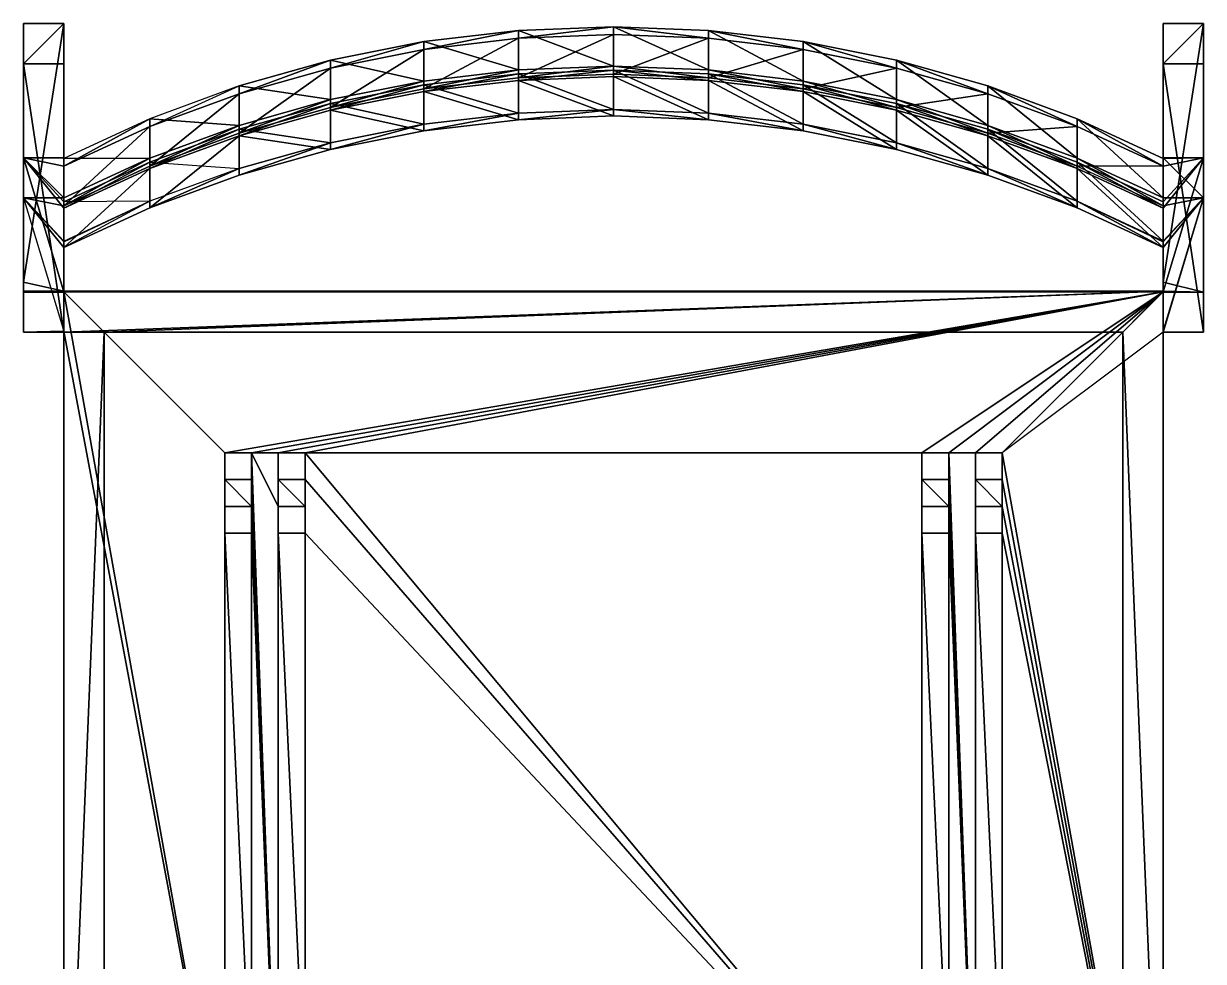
# Model space of a CAD drawing. Header units: millimetres. Extents: x -733 to 3323, y -1110 to 1290.
# Drawn here: x 146.9 to 586.9, y 409.5 to 759.1 of the extents above; entities that cross this region are included whole.
import ezdxf

# ---------------------------------------------------------------- set-up
doc = ezdxf.new("R2010")
doc.units = ezdxf.units.MM
doc.layers.add('Chair', color=18, linetype='Continuous', true_color=0x000000)

msp = doc.modelspace()

# ---------------------------------------------------------------- meshes
at = {"layer": 'Chair'}
mesh = msp.add_polyface(dxfattribs=at)
corners = [(146.91, 744.14), (161.91, 644.14, 435), (146.91, 644.14, 435), (146.91, 659.4, 435), (146.91, 744.14), (146.91, 644.14, 435), (146.91, 662.72, 435), (146.91, 709.14, 820), (161.91, 659.06, 451.51), (146.91, 659.06, 451.51), (161.91, 659.14, 452), (146.91, 659.4, 450), (146.91, 644.14, 450), (146.91, 659.06, 451.51), (146.91, 694.14, 820), (161.91, 759.14), (146.91, 662.72, 435), (161.91, 659.4, 450), (146.91, 659.4, 450), (161.91, 659.14, 451.17), (161.91, 744.14), (161.91, 659.4, 435), (161.91, 644.14, 435), (161.91, 659.4, 450), (194.05, 692.88, 699.15), (161.91, 675.62, 683.04), (194.05, 690.42, 681.03), (161.91, 677.81, 699.17), (161.91, 678.08, 701.16), (161.91, 659.14, 452), (161.91, 644.41, 452), (161.91, 659.06, 451.51), (161.91, 659.14, 450), (161.91, 644.14, 450), (161.91, 659.14, 451.17), (161.91, 644.14, 450), (146.91, 644.14, 450), (161.91, 692.73, 699.17), (161.91, 678.08, 701.16), (161.91, 691.2, 798.26), (161.91, 644.41, 452), (146.91, 694.14, 820), (161.91, 675.62, 683.04), (161.91, 677.81, 699.17), (161.91, 678.08, 701.16), (161.91, 691.2, 798.26), (161.91, 690.27, 681.05), (161.91, 677.81, 699.17), (161.91, 675.62, 683.04), (194.05, 692.88, 699.15), (161.91, 692.73, 699.17), (161.91, 678.08, 701.16), (161.91, 659.4, 435), (161.91, 644.14, 435), (161.91, 644.14, 450), (161.91, 659.14, 450), (161.91, 659.14, 451.17), (161.91, 659.14, 452), (161.91, 659.06, 451.51), (161.91, 659.14, 452), (161.91, 675.62, 683.04), (161.91, 644.41, 452), (161.91, 690.27, 681.05)]
mesh.append_faces([[corners[k] for k in face] for face in [(0, 1, 2, 2), (3, 4, 5, 5), (4, 3, 6, 6), (7, 8, 9, 9), (8, 10, 7, 7), (11, 12, 13, 13), (14, 13, 12, 12), (6, 3, 11, 11), (15, 16, 17, 17), (17, 16, 18, 18), (17, 18, 9, 9), (17, 9, 19, 19), (19, 9, 8, 8), (20, 21, 22, 22), (21, 20, 23, 23), (12, 3, 5, 5), (3, 12, 11, 11), (24, 25, 26, 26), (25, 27, 24, 24), (27, 28, 24, 24), (29, 30, 31, 31), (30, 32, 33, 33), (32, 31, 30, 30), (32, 34, 31, 31), (35, 2, 1, 1), (2, 35, 36, 36), (37, 38, 39, 39), (40, 35, 36, 36), (36, 41, 40, 40), (41, 40, 42, 42), (41, 42, 43, 43), (41, 43, 44, 44), (41, 44, 45, 45), (46, 47, 48, 48), (47, 46, 38, 38), (38, 37, 46, 46), (49, 50, 51, 51), (52, 53, 54, 54), (54, 55, 52, 52), (55, 23, 21, 21), (56, 57, 58, 58), (59, 60, 61, 61), (60, 59, 62, 62)]])
mesh = msp.add_polyface(dxfattribs=at)
corners = [(161.91, 644.14, 435), (146.91, 744.14), (161.91, 744.14), (146.91, 744.14), (146.91, 662.72, 435), (146.91, 759.14), (161.91, 659.14, 452), (161.91, 690.27, 681.05), (146.91, 709.14, 820), (161.91, 692.73, 699.17), (161.91, 705.93, 796.27), (161.91, 708.87, 818.01), (161.91, 709.14, 820), (146.91, 659.06, 451.51), (146.91, 694.14, 820), (146.91, 709.14, 820), (161.91, 694.14, 820), (146.91, 709.14, 820), (146.91, 694.14, 820), (161.91, 709.14, 820), (161.91, 759.14), (146.91, 744.14), (146.91, 759.14), (161.91, 744.14), (146.91, 662.72, 435), (161.91, 759.14), (146.91, 759.14), (161.91, 659.4, 450), (161.91, 744.14), (161.91, 759.14), (161.91, 709.14, 820), (161.91, 694.14, 820), (161.91, 708.87, 818.01), (227.28, 719.77, 695.49), (194.05, 705.07, 679.03), (194.05, 707.53, 697.15), (161.91, 690.27, 681.05), (161.91, 692.73, 699.17), (227.28, 705.12, 697.48), (194.05, 690.42, 681.03), (227.28, 702.66, 679.36), (194.05, 692.88, 699.15), (194.05, 705.07, 679.03), (161.91, 675.62, 683.04), (161.91, 690.27, 681.05), (194.05, 690.42, 681.03), (227.28, 717.31, 677.37), (161.91, 691.2, 798.26), (161.91, 705.93, 796.27), (161.91, 692.73, 699.17), (146.91, 694.14, 820), (161.91, 691.2, 798.26), (161.91, 694.14, 820), (161.91, 692.73, 699.17), (194.05, 707.53, 697.15), (194.05, 692.88, 699.15), (227.28, 705.12, 697.48), (194.05, 708.94, 818), (161.91, 708.87, 818.01), (161.91, 694.14, 820), (194.05, 723.68, 816.01), (227.28, 721.19, 816.35), (227.28, 735.92, 814.35), (194.05, 720.74, 794.27), (227.28, 735.92, 814.35), (227.28, 732.98, 792.62), (194.05, 723.68, 816.01), (194.05, 706.01, 796.26), (227.28, 721.19, 816.35), (194.05, 708.94, 818), (161.91, 691.2, 798.26), (161.91, 694.14, 820), (161.91, 694.14, 820), (161.91, 691.2, 798.26), (161.91, 705.93, 796.27), (161.91, 708.87, 818.01), (161.91, 705.93, 796.27), (161.91, 708.87, 818.01), (194.05, 720.74, 794.27), (161.91, 705.93, 796.27), (161.91, 691.2, 798.26), (194.05, 706.01, 796.26), (227.28, 732.98, 792.62)]
mesh.append_faces([[corners[k] for k in face] for face in [(0, 1, 2, 2), (3, 4, 5, 5), (6, 7, 8, 8), (7, 9, 8, 8), (9, 10, 8, 8), (10, 11, 8, 8), (11, 8, 12, 12), (13, 14, 15, 15), (16, 17, 18, 18), (17, 16, 19, 19), (20, 21, 22, 22), (21, 20, 23, 23), (24, 25, 26, 26), (27, 28, 29, 29), (30, 31, 32, 32), (33, 34, 35, 35), (36, 35, 34, 34), (35, 37, 36, 36), (38, 39, 40, 40), (39, 38, 41, 41), (42, 43, 44, 44), (43, 42, 45, 45), (45, 42, 46, 46), (47, 48, 49, 49), (50, 51, 52, 52), (53, 54, 55, 55), (54, 56, 55, 55), (57, 58, 59, 59), (58, 57, 60, 60), (60, 57, 61, 61), (60, 61, 62, 62), (63, 64, 65, 65), (64, 66, 63, 63), (67, 68, 69, 69), (69, 70, 67, 67), (70, 69, 71, 71), (72, 73, 74, 74), (74, 75, 72, 72), (76, 63, 66, 66), (66, 77, 76, 76), (78, 79, 80, 80), (80, 78, 81, 81), (81, 78, 82, 82)]])
mesh = msp.add_polyface(dxfattribs=at)
corners = [(331.44, 737.97, 674.56), (366.91, 741.83, 692.49), (366.91, 739.36, 674.37), (331.44, 737.97, 674.56), (331.44, 740.44, 692.68), (296.2, 733.81, 675.13), (296.2, 736.28, 693.25), (261.41, 726.91, 676.07), (261.41, 729.37, 694.18), (296.2, 719.16, 677.12), (261.41, 726.91, 676.07), (296.2, 733.81, 675.13), (331.44, 723.32, 676.55), (331.44, 737.97, 674.56), (366.91, 724.71, 676.36), (366.91, 739.36, 674.37), (261.41, 729.37, 694.18), (296.2, 721.63, 695.24), (296.2, 736.28, 693.25), (331.44, 725.79, 694.67), (331.44, 740.44, 692.68), (366.91, 727.17, 694.48), (366.91, 741.83, 692.49), (227.28, 735.92, 814.35), (227.28, 721.19, 816.35), (261.41, 730.79, 815.05), (261.41, 745.52, 813.06), (296.2, 737.69, 814.11), (296.2, 752.43, 812.12), (331.44, 741.85, 813.55), (331.44, 756.59, 811.56), (366.91, 743.24, 813.36), (366.91, 757.97, 811.37), (227.28, 732.98, 792.62), (261.41, 745.52, 813.06), (261.41, 742.58, 791.32), (227.28, 735.92, 814.35), (296.2, 752.43, 812.12), (296.2, 749.49, 790.39), (331.44, 756.59, 811.56), (331.44, 753.65, 789.83), (366.91, 757.97, 811.37), (366.91, 755.04, 789.64), (366.91, 743.24, 813.36), (331.44, 738.92, 791.82), (366.91, 740.31, 791.63), (331.44, 741.85, 813.55), (296.2, 734.76, 792.38), (296.2, 737.69, 814.11), (261.41, 727.85, 793.31), (261.41, 730.79, 815.05), (227.28, 718.25, 794.61), (227.28, 732.98, 792.62), (261.41, 742.58, 791.32), (261.41, 727.85, 793.31), (296.2, 749.49, 790.39), (296.2, 734.76, 792.38), (331.44, 753.65, 789.83), (331.44, 738.92, 791.82), (366.91, 755.04, 789.64), (366.91, 740.31, 791.63)]
mesh.append_faces([[corners[k] for k in face] for face in [(0, 1, 2, 2), (1, 3, 4, 4), (5, 4, 3, 3), (4, 5, 6, 6), (7, 6, 5, 5), (6, 7, 8, 8), (9, 10, 11, 11), (12, 11, 13, 13), (14, 13, 15, 15), (16, 17, 18, 18), (18, 19, 20, 20), (20, 19, 21, 21), (20, 21, 22, 22), (23, 24, 25, 25), (23, 25, 26, 26), (26, 25, 27, 27), (26, 27, 28, 28), (28, 27, 29, 29), (28, 29, 30, 30), (30, 29, 31, 31), (30, 31, 32, 32), (33, 34, 35, 35), (34, 33, 36, 36), (35, 37, 38, 38), (37, 35, 34, 34), (38, 39, 40, 40), (39, 38, 37, 37), (40, 41, 42, 42), (41, 40, 39, 39), (43, 44, 45, 45), (44, 43, 46, 46), (46, 47, 44, 44), (47, 46, 48, 48), (48, 49, 47, 47), (49, 48, 50, 50), (51, 52, 53, 53), (51, 53, 54, 54), (54, 53, 55, 55), (54, 55, 56, 56), (56, 55, 57, 57), (56, 57, 58, 58), (58, 57, 59, 59), (58, 59, 60, 60)]])
mesh = msp.add_polyface(dxfattribs=at)
corners = [(437.62, 736.28, 693.25), (472.41, 726.91, 676.07), (437.62, 733.81, 675.13), (472.41, 729.37, 694.18), (402.38, 740.44, 692.68), (402.38, 737.97, 674.56), (366.91, 741.83, 692.49), (366.91, 739.36, 674.37), (366.91, 724.71, 676.36), (366.91, 739.36, 674.37), (402.38, 723.32, 676.55), (402.38, 737.97, 674.56), (437.62, 719.16, 677.12), (437.62, 733.81, 675.13), (366.91, 741.83, 692.49), (366.91, 727.17, 694.48), (402.38, 725.79, 694.67), (402.38, 740.44, 692.68), (437.62, 721.63, 695.24), (437.62, 736.28, 693.25), (472.41, 714.72, 696.18), (472.41, 729.37, 694.18), (366.91, 757.97, 811.37), (366.91, 743.24, 813.36), (402.38, 741.85, 813.55), (402.38, 756.59, 811.56), (437.62, 737.69, 814.11), (437.62, 752.43, 812.12), (472.41, 730.79, 815.05), (472.41, 745.52, 813.06), (506.54, 721.19, 816.35), (506.54, 735.92, 814.35), (366.91, 757.97, 811.37), (402.38, 753.65, 789.83), (366.91, 755.04, 789.64), (402.38, 756.59, 811.56), (437.62, 749.49, 790.39), (437.62, 752.43, 812.12), (472.41, 742.58, 791.32), (472.41, 745.52, 813.06), (506.54, 732.98, 792.62), (506.54, 735.92, 814.35), (472.41, 727.85, 793.31), (437.62, 737.69, 814.11), (437.62, 734.76, 792.38), (472.41, 730.79, 815.05), (402.38, 741.85, 813.55), (402.38, 738.92, 791.82), (366.91, 743.24, 813.36), (366.91, 740.31, 791.63), (366.91, 740.31, 791.63), (366.91, 755.04, 789.64), (402.38, 753.65, 789.83), (402.38, 738.92, 791.82), (437.62, 749.49, 790.39), (437.62, 734.76, 792.38), (472.41, 742.58, 791.32), (472.41, 727.85, 793.31), (506.54, 732.98, 792.62)]
mesh.append_faces([[corners[k] for k in face] for face in [(0, 1, 2, 2), (1, 0, 3, 3), (4, 2, 5, 5), (2, 4, 0, 0), (6, 5, 7, 7), (5, 6, 4, 4), (8, 9, 10, 10), (10, 9, 11, 11), (12, 11, 13, 13), (14, 15, 16, 16), (14, 16, 17, 17), (17, 16, 18, 18), (17, 18, 19, 19), (19, 20, 21, 21), (22, 23, 24, 24), (22, 24, 25, 25), (25, 24, 26, 26), (25, 26, 27, 27), (27, 26, 28, 28), (27, 28, 29, 29), (29, 28, 30, 30), (29, 30, 31, 31), (32, 33, 34, 34), (33, 32, 35, 35), (35, 36, 33, 33), (36, 35, 37, 37), (37, 38, 36, 36), (38, 37, 39, 39), (39, 40, 38, 38), (40, 39, 41, 41), (42, 43, 44, 44), (43, 42, 45, 45), (44, 46, 47, 47), (46, 44, 43, 43), (47, 48, 49, 49), (48, 47, 46, 46), (50, 51, 52, 52), (50, 52, 53, 53), (53, 52, 54, 54), (53, 54, 55, 55), (55, 54, 56, 56), (55, 56, 57, 57), (57, 56, 58, 58)]])
mesh = msp.add_polyface(dxfattribs=at)
corners = [(571.91, 744.14), (586.91, 644.14, 435), (571.91, 644.14, 435), (586.91, 759.14), (571.91, 662.72, 435), (586.91, 659.06, 451.51), (571.91, 659.4, 450), (571.91, 659.14, 451.17), (571.91, 659.06, 451.51), (571.91, 662.72, 435), (571.91, 659.4, 435), (571.91, 659.4, 450), (571.91, 744.14), (571.91, 644.14, 435), (571.91, 659.14, 452), (586.91, 709.14, 820), (571.91, 690.27, 681.05), (571.91, 675.62, 683.04), (539.77, 692.88, 699.15), (539.77, 690.42, 681.03), (539.77, 692.88, 699.15), (571.91, 677.81, 699.17), (571.91, 678.08, 701.16), (539.77, 690.42, 681.03), (539.77, 705.07, 679.03), (571.91, 675.62, 683.04), (571.91, 690.27, 681.05), (571.91, 691.2, 798.26), (571.91, 692.73, 699.17), (571.91, 678.08, 701.16), (586.91, 694.14, 820), (571.91, 644.14, 450), (586.91, 644.14, 450), (571.91, 644.41, 452), (571.91, 675.62, 683.04), (571.91, 677.81, 699.17), (571.91, 678.08, 701.16), (571.91, 691.2, 798.26), (571.91, 659.14, 450), (571.91, 644.14, 450), (571.91, 644.41, 452), (571.91, 659.06, 451.51), (571.91, 659.14, 451.17), (571.91, 659.14, 452), (586.91, 744.14), (586.91, 644.14, 450), (586.91, 644.14, 435), (586.91, 659.06, 451.51), (586.91, 694.14, 820), (571.91, 659.14, 450), (511.91, 599.14, 450), (501.91, 599.14, 450), (571.91, 644.14, 450), (571.91, 659.14, 452), (571.91, 659.06, 451.51), (571.91, 659.14, 451.17), (571.91, 659.14, 452), (491.91, 599.14, 452), (501.91, 599.14, 452), (511.91, 599.14, 452), (539.77, 707.53, 697.15), (539.77, 692.88, 699.15), (571.91, 678.08, 701.16), (571.91, 644.14, 450), (571.91, 659.4, 435), (571.91, 644.14, 435), (571.91, 659.14, 450), (571.91, 659.4, 450), (571.91, 675.62, 683.04), (571.91, 659.14, 452), (571.91, 644.41, 452), (571.91, 690.27, 681.05)]
mesh.append_faces([[corners[k] for k in face] for face in [(0, 1, 2, 2), (3, 4, 5, 5), (5, 4, 6, 6), (5, 6, 7, 7), (5, 7, 8, 8), (9, 10, 11, 11), (10, 12, 13, 13), (12, 10, 9, 9), (14, 5, 8, 8), (5, 14, 15, 15), (15, 14, 16, 16), (17, 18, 19, 19), (20, 17, 21, 21), (20, 21, 22, 22), (23, 24, 25, 25), (25, 24, 26, 26), (27, 28, 29, 29), (30, 31, 32, 32), (31, 30, 33, 33), (33, 30, 34, 34), (34, 30, 35, 35), (35, 30, 36, 36), (36, 30, 37, 37), (38, 39, 40, 40), (40, 41, 38, 38), (41, 42, 38, 38), (43, 41, 40, 40), (44, 45, 46, 46), (45, 44, 47, 47), (47, 48, 45, 45), (32, 2, 1, 1), (2, 32, 31, 31), (49, 50, 51, 51), (49, 52, 50, 50), (53, 54, 55, 55), (56, 57, 58, 58), (56, 58, 59, 59), (60, 61, 62, 62), (63, 64, 65, 65), (64, 63, 66, 66), (64, 66, 67, 67), (68, 69, 70, 70), (69, 68, 71, 71)]])
mesh = msp.add_polyface(dxfattribs=at)
corners = [(586.91, 644.14, 435), (571.91, 744.14), (586.91, 744.14), (586.91, 759.14), (571.91, 744.14), (571.91, 759.14), (586.91, 744.14), (571.91, 662.72, 435), (586.91, 759.14), (571.91, 759.14), (571.91, 744.14), (571.91, 662.72, 435), (571.91, 759.14), (571.91, 709.14, 820), (571.91, 708.87, 818.01), (571.91, 694.14, 820), (586.91, 709.14, 820), (571.91, 690.27, 681.05), (571.91, 692.73, 699.17), (571.91, 705.93, 796.27), (571.91, 708.87, 818.01), (571.91, 709.14, 820), (506.54, 719.77, 695.49), (539.77, 705.07, 679.03), (506.54, 717.31, 677.37), (539.77, 707.53, 697.15), (506.54, 705.12, 697.48), (539.77, 690.42, 681.03), (539.77, 692.88, 699.15), (571.91, 690.27, 681.05), (571.91, 692.73, 699.17), (506.54, 702.66, 679.36), (506.54, 717.31, 677.37), (539.77, 690.42, 681.03), (539.77, 705.07, 679.03), (571.91, 692.73, 699.17), (571.91, 691.2, 798.26), (571.91, 705.93, 796.27), (571.91, 691.2, 798.26), (586.91, 694.14, 820), (571.91, 694.14, 820), (586.91, 659.06, 451.51), (586.91, 744.14), (586.91, 759.14), (586.91, 694.14, 820), (586.91, 709.14, 820), (506.54, 719.77, 695.49), (506.54, 705.12, 697.48), (539.77, 692.88, 699.15), (539.77, 707.53, 697.15), (571.91, 678.08, 701.16), (571.91, 692.73, 699.17), (506.54, 735.92, 814.35), (506.54, 721.19, 816.35), (539.77, 708.94, 818), (539.77, 723.68, 816.01), (571.91, 694.14, 820), (571.91, 708.87, 818.01), (506.54, 735.92, 814.35), (539.77, 720.74, 794.27), (506.54, 732.98, 792.62), (539.77, 723.68, 816.01), (571.91, 705.93, 796.27), (571.91, 708.87, 818.01), (571.91, 705.93, 796.27), (571.91, 691.2, 798.26), (571.91, 694.14, 820), (571.91, 708.87, 818.01), (571.91, 691.2, 798.26), (539.77, 708.94, 818), (539.77, 706.01, 796.26), (571.91, 694.14, 820), (506.54, 721.19, 816.35), (506.54, 718.25, 794.61), (506.54, 718.25, 794.61), (506.54, 732.98, 792.62), (539.77, 720.74, 794.27), (539.77, 706.01, 796.26), (571.91, 705.93, 796.27), (571.91, 691.2, 798.26), (586.91, 694.14, 820), (571.91, 709.14, 820), (571.91, 694.14, 820), (586.91, 709.14, 820)]
mesh.append_faces([[corners[k] for k in face] for face in [(0, 1, 2, 2), (3, 4, 5, 5), (4, 3, 6, 6), (7, 8, 9, 9), (10, 11, 12, 12), (13, 14, 15, 15), (16, 17, 18, 18), (16, 18, 19, 19), (16, 19, 20, 20), (16, 20, 21, 21), (22, 23, 24, 24), (23, 22, 25, 25), (26, 27, 28, 28), (25, 29, 23, 23), (29, 25, 30, 30), (31, 32, 33, 33), (33, 32, 34, 34), (35, 36, 37, 37), (38, 39, 40, 40), (41, 42, 43, 43), (44, 41, 45, 45), (46, 47, 48, 48), (46, 48, 49, 49), (49, 50, 51, 51), (52, 53, 54, 54), (52, 54, 55, 55), (55, 54, 56, 56), (55, 56, 57, 57), (58, 59, 60, 60), (59, 58, 61, 61), (61, 62, 59, 59), (62, 61, 63, 63), (64, 65, 66, 66), (66, 67, 64, 64), (68, 69, 70, 70), (69, 68, 71, 71), (70, 72, 73, 73), (72, 70, 69, 69), (74, 75, 76, 76), (74, 76, 77, 77), (77, 76, 78, 78), (77, 79, 78, 78), (80, 81, 82, 82), (81, 80, 83, 83)]])
mesh = msp.add_polyface(dxfattribs=at)
corners = [(227.28, 717.31, 677.37), (261.41, 729.37, 694.18), (261.41, 726.91, 676.07), (227.28, 719.77, 695.49), (194.05, 705.07, 679.03), (261.41, 714.72, 696.18), (227.28, 702.66, 679.36), (261.41, 712.26, 678.06), (227.28, 705.12, 697.48), (296.2, 721.63, 695.24), (296.2, 719.16, 677.12), (331.44, 725.79, 694.67), (331.44, 723.32, 676.55), (366.91, 727.17, 694.48), (366.91, 724.71, 676.36), (194.05, 690.42, 681.03), (227.28, 717.31, 677.37), (227.28, 702.66, 679.36), (261.41, 712.26, 678.06), (261.41, 726.91, 676.07), (296.2, 719.16, 677.12), (296.2, 733.81, 675.13), (331.44, 723.32, 676.55), (331.44, 737.97, 674.56), (366.91, 724.71, 676.36), (571.91, 659.4, 435), (161.91, 644.14, 435), (161.91, 659.4, 435), (176.91, 644.14, 435), (161.91, 659.14, 450), (571.91, 659.14, 450), (221.91, 599.14, 450), (231.91, 599.14, 450), (241.91, 599.14, 450), (251.91, 599.14, 450), (571.91, 659.14, 451.17), (161.91, 659.14, 451.17), (161.91, 659.14, 452), (571.91, 659.14, 452), (221.91, 599.14, 452), (231.91, 599.14, 452), (241.91, 599.14, 452), (251.91, 599.14, 452), (194.05, 707.53, 697.15), (227.28, 705.12, 697.48), (227.28, 719.77, 695.49), (261.41, 714.72, 696.18), (261.41, 729.37, 694.18), (296.2, 721.63, 695.24), (296.2, 736.28, 693.25), (331.44, 725.79, 694.67), (261.41, 730.79, 815.05), (227.28, 718.25, 794.61), (261.41, 727.85, 793.31), (227.28, 721.19, 816.35), (194.05, 706.01, 796.26), (194.05, 706.01, 796.26), (227.28, 732.98, 792.62), (227.28, 718.25, 794.61), (231.91, 599.14, 452), (221.91, 599.14, 450), (231.91, 599.14, 450), (221.91, 599.14, 452), (251.91, 599.14, 452), (241.91, 599.14, 450), (251.91, 599.14, 450), (241.91, 599.14, 452), (161.91, 659.14, 450), (571.91, 659.4, 450), (161.91, 659.4, 450), (161.91, 659.4, 450), (571.91, 659.4, 435), (161.91, 659.4, 435), (176.91, 644.14, 435), (556.91, 644.14, 450), (176.91, 644.14, 450)]
mesh.append_faces([[corners[k] for k in face] for face in [(0, 1, 2, 2), (1, 0, 3, 3), (4, 3, 0, 0), (5, 6, 7, 7), (6, 5, 8, 8), (9, 7, 10, 10), (7, 9, 5, 5), (11, 10, 12, 12), (10, 11, 9, 9), (13, 12, 14, 14), (12, 13, 11, 11), (15, 16, 17, 17), (17, 16, 18, 18), (18, 16, 19, 19), (18, 19, 20, 20), (20, 21, 22, 22), (22, 23, 24, 24), (25, 26, 27, 27), (26, 25, 28, 28), (29, 30, 31, 31), (30, 32, 31, 31), (30, 33, 32, 32), (30, 34, 33, 33), (35, 36, 37, 37), (38, 39, 40, 40), (38, 40, 41, 41), (38, 41, 42, 42), (43, 44, 45, 45), (45, 44, 46, 46), (45, 46, 47, 47), (47, 46, 48, 48), (49, 48, 50, 50), (51, 52, 53, 53), (52, 51, 54, 54), (54, 55, 52, 52), (56, 57, 58, 58), (59, 60, 61, 61), (60, 59, 62, 62), (63, 64, 65, 65), (64, 63, 66, 66), (67, 68, 69, 69), (70, 71, 72, 72), (73, 74, 75, 75)]])
mesh = msp.add_polyface(dxfattribs=at)
corners = [(472.41, 729.37, 694.18), (506.54, 717.31, 677.37), (472.41, 726.91, 676.07), (506.54, 719.77, 695.49), (402.38, 723.32, 676.55), (366.91, 727.17, 694.48), (366.91, 724.71, 676.36), (402.38, 725.79, 694.67), (437.62, 719.16, 677.12), (437.62, 721.63, 695.24), (472.41, 712.26, 678.06), (472.41, 714.72, 696.18), (506.54, 702.66, 679.36), (506.54, 705.12, 697.48), (539.77, 690.42, 681.03), (402.38, 723.32, 676.55), (402.38, 737.97, 674.56), (437.62, 719.16, 677.12), (437.62, 733.81, 675.13), (472.41, 712.26, 678.06), (472.41, 726.91, 676.07), (506.54, 702.66, 679.36), (506.54, 717.31, 677.37), (176.91, 644.14, 435), (571.91, 659.4, 435), (556.91, 644.14, 435), (571.91, 659.14, 450), (481.91, 599.14, 450), (251.91, 599.14, 450), (491.91, 599.14, 450), (501.91, 599.14, 450), (161.91, 659.14, 451.17), (161.91, 659.14, 450), (571.91, 659.14, 450), (571.91, 659.14, 451.17), (161.91, 659.14, 452), (571.91, 659.14, 452), (161.91, 659.14, 452), (221.91, 599.14, 452), (571.91, 659.14, 452), (251.91, 599.14, 452), (481.91, 599.14, 452), (491.91, 599.14, 452), (437.62, 736.28, 693.25), (437.62, 721.63, 695.24), (472.41, 714.72, 696.18), (472.41, 729.37, 694.18), (506.54, 705.12, 697.48), (506.54, 719.77, 695.49), (506.54, 718.25, 794.61), (472.41, 730.79, 815.05), (472.41, 727.85, 793.31), (506.54, 721.19, 816.35), (472.41, 727.85, 793.31), (506.54, 732.98, 792.62), (506.54, 718.25, 794.61), (571.91, 659.4, 450), (571.91, 659.14, 450), (161.91, 659.14, 450), (571.91, 659.4, 435), (161.91, 659.4, 450), (571.91, 659.4, 450), (556.91, 644.14, 450), (176.91, 644.14, 435), (556.91, 644.14, 435), (501.91, 589.14, 452), (501.91, 599.14, 450), (501.91, 599.14, 452), (511.91, 589.14, 450), (511.91, 599.14, 450), (511.91, 599.14, 452), (511.91, 599.14, 452), (501.91, 599.14, 450), (511.91, 599.14, 450), (501.91, 599.14, 452), (481.91, 589.14, 452), (481.91, 599.14, 450), (481.91, 599.14, 452), (491.91, 589.14, 450), (491.91, 599.14, 452), (491.91, 599.14, 450), (491.91, 599.14, 452), (481.91, 599.14, 450), (491.91, 599.14, 450), (481.91, 599.14, 452)]
mesh.append_faces([[corners[k] for k in face] for face in [(0, 1, 2, 2), (1, 0, 3, 3), (4, 5, 6, 6), (5, 4, 7, 7), (8, 7, 4, 4), (7, 8, 9, 9), (10, 9, 8, 8), (9, 10, 11, 11), (12, 11, 10, 10), (11, 12, 13, 13), (14, 13, 12, 12), (15, 16, 17, 17), (17, 18, 19, 19), (19, 18, 20, 20), (19, 20, 21, 21), (21, 20, 22, 22), (23, 24, 25, 25), (26, 27, 28, 28), (26, 29, 27, 27), (26, 30, 29, 29), (31, 32, 33, 33), (33, 34, 31, 31), (34, 35, 36, 36), (37, 38, 39, 39), (39, 40, 41, 41), (39, 41, 42, 42), (43, 44, 45, 45), (46, 45, 47, 47), (46, 47, 48, 48), (49, 50, 51, 51), (50, 49, 52, 52), (53, 54, 55, 55), (56, 57, 58, 58), (59, 60, 61, 61), (62, 63, 64, 64), (65, 66, 67, 67), (68, 69, 70, 70), (71, 72, 73, 73), (72, 71, 74, 74), (75, 76, 77, 77), (78, 79, 80, 80), (81, 82, 83, 83), (82, 81, 84, 84)]])
mesh = msp.add_polyface(dxfattribs=at)
corners = [(176.91, 279.14, -15), (161.91, 264.14, -15), (161.91, 279.14, -15), (176.91, 264.14, -15), (161.91, 279.14, 435), (176.91, 279.14, -15), (161.91, 279.14, -15), (176.91, 279.14, 435), (161.91, 659.14, 450), (221.91, 324.14, 450), (161.91, 264.14, 450), (231.91, 324.14, 450), (231.91, 334.14, 450), (241.91, 324.14, 450), (231.91, 344.14, 450), (221.91, 599.14, 450), (221.91, 334.14, 450), (221.91, 344.14, 450), (161.91, 644.41, 452), (161.91, 264.14, 450), (161.91, 264.14, 452), (231.91, 334.14, 452), (221.91, 344.14, 452), (221.91, 334.14, 452), (231.91, 344.14, 452), (231.91, 324.14, 452), (241.91, 324.14, 452), (231.91, 354.14, 452), (221.91, 599.14, 452), (221.91, 324.14, 452), (176.91, 264.14, 435), (161.91, 264.14, -15), (176.91, 264.14, -15), (161.91, 264.14, 450), (221.91, 344.14, 452), (231.91, 344.14, 450), (221.91, 344.14, 450), (231.91, 344.14, 452), (231.91, 354.14, 452), (231.91, 344.14, 450), (231.91, 344.14, 452), (231.91, 354.14, 450), (231.91, 354.14, 452), (221.91, 354.14, 450), (231.91, 354.14, 450), (221.91, 354.14, 452), (221.91, 354.14, 450), (221.91, 344.14, 452), (221.91, 344.14, 450), (221.91, 354.14, 452), (176.91, 279.14, -15), (176.91, 264.14, 435), (176.91, 264.14, -15), (176.91, 279.14, 435), (176.91, 279.14, 435), (176.91, 644.14, 450), (176.91, 279.14, 450), (221.91, 324.14, 452), (231.91, 324.14, 450), (221.91, 324.14, 450), (231.91, 324.14, 452), (231.91, 334.14, 452), (231.91, 324.14, 450), (231.91, 324.14, 452), (231.91, 334.14, 450), (231.91, 334.14, 452), (221.91, 334.14, 450), (231.91, 334.14, 450), (221.91, 334.14, 452), (221.91, 334.14, 450), (221.91, 324.14, 452), (221.91, 324.14, 450), (221.91, 334.14, 452), (161.91, 644.14, 450), (161.91, 279.14, 435), (161.91, 264.14, 450), (161.91, 279.14, -15), (161.91, 264.14, -15)]
mesh.append_faces([[corners[k] for k in face] for face in [(0, 1, 2, 2), (1, 0, 3, 3), (4, 5, 6, 6), (5, 4, 7, 7), (8, 9, 10, 10), (11, 12, 13, 13), (12, 14, 13, 13), (15, 16, 9, 9), (15, 17, 16, 16), (12, 16, 17, 17), (17, 14, 12, 12), (18, 19, 20, 20), (21, 22, 23, 23), (22, 21, 24, 24), (25, 26, 21, 21), (21, 26, 24, 24), (24, 26, 27, 27), (28, 29, 23, 23), (28, 23, 22, 22), (30, 31, 32, 32), (31, 30, 33, 33), (34, 35, 36, 36), (35, 34, 37, 37), (38, 39, 40, 40), (39, 38, 41, 41), (42, 43, 44, 44), (43, 42, 45, 45), (46, 47, 48, 48), (47, 46, 49, 49), (50, 51, 52, 52), (51, 50, 53, 53), (54, 55, 56, 56), (57, 58, 59, 59), (58, 57, 60, 60), (61, 62, 63, 63), (62, 61, 64, 64), (65, 66, 67, 67), (66, 65, 68, 68), (69, 70, 71, 71), (70, 69, 72, 72), (73, 74, 75, 75), (75, 76, 77, 77), (76, 75, 74, 74)]])
mesh = msp.add_polyface(dxfattribs=at)
corners = [(176.91, 279.14, 435), (161.91, 279.14, 435), (176.91, 644.14, 435), (161.91, 644.14, 435), (161.91, 264.14, 450), (161.91, 659.14, 450), (161.91, 644.14, 450), (221.91, 599.14, 450), (221.91, 324.14, 450), (221.91, 354.14, 450), (221.91, 344.14, 450), (221.91, 569.14, 450), (221.91, 579.14, 450), (221.91, 589.14, 450), (231.91, 579.14, 450), (231.91, 589.14, 450), (231.91, 354.14, 450), (231.91, 569.14, 450), (161.91, 264.14, 450), (161.91, 644.41, 452), (161.91, 644.14, 450), (231.91, 579.14, 452), (221.91, 589.14, 452), (221.91, 579.14, 452), (231.91, 589.14, 452), (231.91, 354.14, 452), (221.91, 569.14, 452), (221.91, 354.14, 452), (231.91, 569.14, 452), (161.91, 264.14, 452), (221.91, 324.14, 452), (161.91, 644.41, 452), (161.91, 659.14, 452), (241.91, 324.14, 452), (221.91, 599.14, 452), (221.91, 344.14, 452), (221.91, 599.14, 450), (221.91, 589.14, 452), (221.91, 589.14, 450), (221.91, 599.14, 452), (221.91, 589.14, 452), (231.91, 589.14, 450), (221.91, 589.14, 450), (231.91, 589.14, 452), (231.91, 599.14, 452), (231.91, 589.14, 450), (231.91, 589.14, 452), (231.91, 599.14, 450), (231.91, 579.14, 452), (231.91, 569.14, 450), (231.91, 569.14, 452), (231.91, 579.14, 450), (231.91, 579.14, 452), (221.91, 579.14, 450), (231.91, 579.14, 450), (221.91, 579.14, 452), (221.91, 579.14, 450), (221.91, 569.14, 452), (221.91, 569.14, 450), (221.91, 579.14, 452), (221.91, 569.14, 452), (231.91, 569.14, 450), (221.91, 569.14, 450), (231.91, 569.14, 452), (176.91, 644.14, 450), (176.91, 279.14, 435), (176.91, 644.14, 435), (161.91, 279.14, 435), (161.91, 644.14, 450), (161.91, 644.14, 435)]
mesh.append_faces([[corners[k] for k in face] for face in [(0, 1, 2, 2), (3, 2, 1, 1), (4, 5, 6, 6), (7, 8, 5, 5), (7, 9, 10, 10), (7, 11, 9, 9), (7, 12, 11, 11), (7, 13, 12, 12), (14, 12, 13, 13), (13, 15, 14, 14), (16, 9, 11, 11), (11, 17, 16, 16), (18, 19, 20, 20), (21, 22, 23, 23), (22, 21, 24, 24), (25, 26, 27, 27), (26, 25, 28, 28), (29, 30, 31, 31), (31, 30, 32, 32), (25, 33, 28, 28), (28, 33, 21, 21), (21, 33, 24, 24), (34, 32, 30, 30), (34, 35, 27, 27), (34, 27, 26, 26), (34, 26, 23, 23), (34, 23, 22, 22), (36, 37, 38, 38), (37, 36, 39, 39), (40, 41, 42, 42), (41, 40, 43, 43), (44, 45, 46, 46), (45, 44, 47, 47), (48, 49, 50, 50), (49, 48, 51, 51), (52, 53, 54, 54), (53, 52, 55, 55), (56, 57, 58, 58), (57, 56, 59, 59), (60, 61, 62, 62), (61, 60, 63, 63), (64, 65, 66, 66), (67, 68, 69, 69)]])
mesh = msp.add_polyface(dxfattribs=at)
corners = [(556.91, 644.14, 435), (571.91, 659.4, 435), (571.91, 279.14, 435), (556.91, 279.14, 435), (491.91, 569.14, 450), (491.91, 579.14, 450), (501.91, 324.14, 450), (491.91, 589.14, 450), (491.91, 599.14, 450), (511.91, 354.14, 450), (571.91, 264.14, 450), (511.91, 569.14, 450), (511.91, 579.14, 450), (511.91, 589.14, 450), (511.91, 599.14, 450), (481.91, 599.14, 450), (481.91, 354.14, 450), (481.91, 344.14, 450), (481.91, 569.14, 450), (501.91, 599.14, 450), (501.91, 354.14, 450), (501.91, 344.14, 450), (501.91, 569.14, 450), (571.91, 644.14, 450), (491.91, 354.14, 450), (491.91, 354.14, 452), (501.91, 324.14, 452), (491.91, 569.14, 452), (491.91, 579.14, 452), (491.91, 589.14, 452), (491.91, 599.14, 452), (511.91, 354.14, 452), (571.91, 264.14, 452), (511.91, 569.14, 452), (511.91, 579.14, 452), (511.91, 589.14, 452), (511.91, 599.14, 452), (481.91, 599.14, 452), (251.91, 599.14, 452), (481.91, 324.14, 452), (481.91, 334.14, 452), (481.91, 344.14, 452), (481.91, 354.14, 452), (481.91, 569.14, 452), (501.91, 599.14, 452), (501.91, 334.14, 452), (501.91, 344.14, 452), (501.91, 354.14, 452), (501.91, 569.14, 452), (571.91, 659.14, 452), (556.91, 279.14, 435), (556.91, 644.14, 450), (556.91, 644.14, 435), (571.91, 264.14, 450), (571.91, 279.14, 435), (571.91, 644.14, 450), (571.91, 264.14, 452), (571.91, 644.14, 450), (571.91, 644.41, 452)]
mesh.append_faces([[corners[k] for k in face] for face in [(0, 1, 2, 2), (2, 3, 0, 0), (4, 5, 6, 6), (5, 7, 6, 6), (7, 8, 6, 6), (9, 10, 11, 11), (11, 10, 12, 12), (12, 10, 13, 13), (13, 10, 14, 14), (15, 16, 17, 17), (15, 18, 16, 16), (19, 6, 8, 8), (19, 20, 21, 21), (19, 22, 20, 20), (23, 14, 10, 10), (9, 22, 20, 20), (22, 9, 11, 11), (24, 16, 18, 18), (18, 4, 24, 24), (25, 26, 27, 27), (27, 26, 28, 28), (28, 26, 29, 29), (29, 26, 30, 30), (31, 32, 33, 33), (33, 32, 34, 34), (34, 32, 35, 35), (35, 32, 36, 36), (37, 38, 39, 39), (37, 40, 41, 41), (37, 41, 42, 42), (37, 42, 43, 43), (44, 30, 26, 26), (44, 45, 46, 46), (44, 46, 47, 47), (44, 47, 48, 48), (49, 36, 32, 32), (31, 48, 47, 47), (48, 31, 33, 33), (25, 43, 42, 42), (43, 25, 27, 27), (50, 51, 52, 52), (53, 54, 55, 55), (56, 57, 58, 58)]])
mesh = msp.add_polyface(dxfattribs=at)
corners = [(571.91, 279.14, 435), (571.91, 659.4, 435), (571.91, 644.14, 435), (481.91, 599.14, 450), (481.91, 579.14, 450), (481.91, 569.14, 450), (481.91, 589.14, 450), (501.91, 599.14, 450), (501.91, 569.14, 450), (501.91, 579.14, 450), (501.91, 589.14, 450), (511.91, 579.14, 450), (511.91, 589.14, 450), (491.91, 579.14, 450), (491.91, 589.14, 450), (481.91, 599.14, 452), (481.91, 569.14, 452), (481.91, 579.14, 452), (481.91, 589.14, 452), (501.91, 599.14, 452), (501.91, 569.14, 452), (501.91, 579.14, 452), (571.91, 659.14, 452), (571.91, 264.14, 452), (571.91, 644.41, 452), (501.91, 589.14, 452), (511.91, 579.14, 452), (511.91, 589.14, 452), (491.91, 579.14, 452), (491.91, 589.14, 452), (501.91, 599.14, 450), (501.91, 589.14, 452), (501.91, 589.14, 450), (501.91, 589.14, 452), (501.91, 589.14, 450), (511.91, 589.14, 450), (511.91, 589.14, 452), (511.91, 599.14, 452), (511.91, 589.14, 452), (511.91, 589.14, 450), (481.91, 599.14, 450), (481.91, 589.14, 452), (481.91, 589.14, 450), (481.91, 589.14, 452), (491.91, 589.14, 450), (481.91, 589.14, 450), (491.91, 589.14, 452), (491.91, 599.14, 452), (491.91, 589.14, 450), (491.91, 589.14, 452), (491.91, 579.14, 452), (491.91, 569.14, 450), (491.91, 569.14, 452), (491.91, 579.14, 450), (491.91, 579.14, 452), (481.91, 579.14, 450), (491.91, 579.14, 450), (481.91, 579.14, 452), (481.91, 579.14, 450), (481.91, 569.14, 452), (481.91, 569.14, 450), (481.91, 579.14, 452), (481.91, 569.14, 452), (491.91, 569.14, 450), (481.91, 569.14, 450), (491.91, 569.14, 452), (511.91, 579.14, 452), (511.91, 569.14, 452), (511.91, 569.14, 450), (511.91, 579.14, 450), (511.91, 579.14, 452), (511.91, 579.14, 450), (501.91, 579.14, 450), (501.91, 579.14, 452), (501.91, 579.14, 450), (501.91, 569.14, 450), (501.91, 569.14, 452), (501.91, 579.14, 452), (501.91, 569.14, 452), (501.91, 569.14, 450), (511.91, 569.14, 450), (511.91, 569.14, 452), (571.91, 644.14, 450), (571.91, 279.14, 435), (571.91, 644.14, 435)]
mesh.append_faces([[corners[k] for k in face] for face in [(0, 1, 2, 2), (3, 4, 5, 5), (3, 6, 4, 4), (7, 8, 9, 9), (9, 10, 7, 7), (10, 9, 11, 11), (10, 11, 12, 12), (13, 4, 6, 6), (6, 14, 13, 13), (15, 16, 17, 17), (15, 17, 18, 18), (19, 20, 21, 21), (22, 23, 24, 24), (21, 25, 19, 19), (25, 21, 26, 26), (25, 26, 27, 27), (28, 18, 17, 17), (18, 28, 29, 29), (30, 31, 32, 32), (33, 34, 35, 35), (35, 36, 33, 33), (37, 38, 39, 39), (40, 41, 42, 42), (43, 44, 45, 45), (44, 43, 46, 46), (47, 48, 49, 49), (50, 51, 52, 52), (51, 50, 53, 53), (54, 55, 56, 56), (55, 54, 57, 57), (58, 59, 60, 60), (59, 58, 61, 61), (62, 63, 64, 64), (63, 62, 65, 65), (66, 67, 68, 68), (68, 69, 66, 66), (70, 71, 72, 72), (72, 73, 70, 70), (74, 75, 76, 76), (76, 74, 77, 77), (78, 79, 80, 80), (80, 81, 78, 78), (82, 83, 84, 84)]])
mesh = msp.add_polyface(dxfattribs=at)
corners = [(571.91, 279.14, -15), (556.91, 264.14, -15), (556.91, 279.14, -15), (571.91, 264.14, -15), (556.91, 279.14, 435), (556.91, 264.14, -15), (556.91, 264.14, 435), (556.91, 279.14, -15), (556.91, 279.14, -15), (571.91, 279.14, 435), (571.91, 279.14, -15), (556.91, 279.14, 435), (481.91, 324.14, 450), (491.91, 324.14, 450), (571.91, 264.14, 450), (501.91, 324.14, 450), (511.91, 324.14, 450), (511.91, 334.14, 450), (511.91, 344.14, 450), (511.91, 354.14, 450), (501.91, 334.14, 450), (501.91, 344.14, 450), (481.91, 324.14, 452), (571.91, 264.14, 452), (491.91, 324.14, 452), (501.91, 324.14, 452), (511.91, 324.14, 452), (511.91, 334.14, 452), (511.91, 344.14, 452), (511.91, 354.14, 452), (501.91, 344.14, 452), (501.91, 334.14, 452), (571.91, 264.14, 450), (556.91, 264.14, -15), (571.91, 264.14, -15), (556.91, 264.14, 435), (556.91, 644.14, 450), (556.91, 279.14, 435), (556.91, 279.14, 450), (511.91, 334.14, 452), (511.91, 324.14, 450), (511.91, 324.14, 452), (511.91, 334.14, 450), (511.91, 334.14, 452), (501.91, 334.14, 450), (511.91, 334.14, 450), (501.91, 334.14, 452), (501.91, 324.14, 452), (501.91, 334.14, 450), (501.91, 334.14, 452), (501.91, 324.14, 452), (511.91, 324.14, 450), (501.91, 324.14, 450), (511.91, 324.14, 452), (501.91, 354.14, 450), (501.91, 344.14, 452), (501.91, 344.14, 450), (501.91, 354.14, 452), (501.91, 344.14, 452), (511.91, 344.14, 450), (501.91, 344.14, 450), (511.91, 344.14, 452), (511.91, 354.14, 452), (511.91, 344.14, 452), (511.91, 344.14, 450), (511.91, 354.14, 450), (511.91, 354.14, 452), (511.91, 354.14, 450), (501.91, 354.14, 450), (501.91, 354.14, 452), (571.91, 279.14, -15), (571.91, 279.14, 435), (571.91, 264.14, -15), (571.91, 264.14, 450), (571.91, 644.14, 450), (571.91, 264.14, 452), (571.91, 264.14, 450)]
mesh.append_faces([[corners[k] for k in face] for face in [(0, 1, 2, 2), (1, 0, 3, 3), (4, 5, 6, 6), (5, 4, 7, 7), (8, 9, 10, 10), (9, 8, 11, 11), (12, 13, 14, 14), (13, 15, 14, 14), (15, 16, 14, 14), (16, 14, 17, 17), (17, 14, 18, 18), (18, 14, 19, 19), (17, 20, 21, 21), (21, 18, 17, 17), (22, 23, 24, 24), (24, 23, 25, 25), (25, 23, 26, 26), (26, 23, 27, 27), (27, 23, 28, 28), (28, 23, 29, 29), (27, 30, 31, 31), (30, 27, 28, 28), (32, 33, 34, 34), (33, 32, 35, 35), (36, 37, 38, 38), (39, 40, 41, 41), (40, 39, 42, 42), (43, 44, 45, 45), (44, 43, 46, 46), (47, 48, 49, 49), (50, 51, 52, 52), (51, 50, 53, 53), (54, 55, 56, 56), (55, 54, 57, 57), (58, 59, 60, 60), (59, 61, 58, 58), (62, 63, 64, 64), (64, 65, 62, 62), (66, 67, 68, 68), (68, 69, 66, 66), (70, 71, 72, 72), (71, 73, 72, 72), (74, 75, 76, 76)]])
mesh = msp.add_polyface(dxfattribs=at)
corners = [(176.91, 264.14, 435), (556.91, 279.14, 435), (556.91, 264.14, 435), (241.91, 324.14, 450), (251.91, 324.14, 450), (571.91, 264.14, 450), (251.91, 334.14, 450), (251.91, 344.14, 450), (251.91, 354.14, 450), (481.91, 324.14, 450), (491.91, 324.14, 450), (491.91, 334.14, 450), (501.91, 324.14, 450), (491.91, 344.14, 450), (491.91, 354.14, 450), (491.91, 569.14, 450), (481.91, 599.14, 450), (481.91, 334.14, 450), (481.91, 344.14, 450), (501.91, 599.14, 450), (501.91, 334.14, 450), (501.91, 344.14, 450), (571.91, 264.14, 452), (161.91, 264.14, 450), (571.91, 264.14, 450), (251.91, 354.14, 452), (571.91, 264.14, 452), (481.91, 324.14, 452), (491.91, 324.14, 452), (501.91, 324.14, 452), (491.91, 334.14, 452), (491.91, 344.14, 452), (491.91, 354.14, 452), (481.91, 599.14, 452), (481.91, 334.14, 452), (501.91, 599.14, 452), (501.91, 334.14, 452), (481.91, 344.14, 452), (556.91, 279.14, 435), (176.91, 279.14, 450), (556.91, 279.14, 450), (501.91, 334.14, 450), (501.91, 324.14, 452), (501.91, 324.14, 450), (481.91, 354.14, 450), (481.91, 344.14, 452), (481.91, 344.14, 450), (481.91, 354.14, 452), (481.91, 344.14, 452), (491.91, 344.14, 450), (481.91, 344.14, 450), (491.91, 344.14, 452), (491.91, 354.14, 452), (491.91, 344.14, 450), (491.91, 344.14, 452), (491.91, 354.14, 450), (491.91, 354.14, 452), (481.91, 354.14, 450), (491.91, 354.14, 450), (481.91, 354.14, 452), (491.91, 334.14, 452), (491.91, 324.14, 450), (491.91, 324.14, 452), (491.91, 334.14, 450), (491.91, 334.14, 452), (481.91, 334.14, 450), (491.91, 334.14, 450), (481.91, 334.14, 452), (481.91, 334.14, 450), (481.91, 324.14, 452), (481.91, 324.14, 450), (481.91, 334.14, 452), (481.91, 324.14, 452), (491.91, 324.14, 450), (481.91, 324.14, 450), (491.91, 324.14, 452)]
mesh.append_faces([[corners[k] for k in face] for face in [(0, 1, 2, 2), (3, 4, 5, 5), (4, 6, 5, 5), (6, 7, 5, 5), (7, 8, 5, 5), (8, 9, 5, 5), (10, 11, 12, 12), (11, 13, 12, 12), (13, 14, 12, 12), (14, 15, 12, 12), (16, 17, 9, 9), (16, 18, 17, 17), (19, 20, 12, 12), (19, 21, 20, 20), (11, 17, 18, 18), (18, 13, 11, 11), (22, 23, 24, 24), (25, 26, 27, 27), (28, 29, 30, 30), (30, 29, 31, 31), (31, 29, 32, 32), (33, 27, 34, 34), (35, 29, 36, 36), (30, 37, 34, 34), (37, 30, 31, 31), (38, 39, 40, 40), (41, 42, 43, 43), (44, 45, 46, 46), (45, 44, 47, 47), (48, 49, 50, 50), (49, 48, 51, 51), (52, 53, 54, 54), (53, 52, 55, 55), (56, 57, 58, 58), (57, 56, 59, 59), (60, 61, 62, 62), (61, 60, 63, 63), (64, 65, 66, 66), (65, 64, 67, 67), (68, 69, 70, 70), (69, 68, 71, 71), (72, 73, 74, 74), (73, 72, 75, 75)]])
mesh = msp.add_polyface(dxfattribs=at)
corners = [(231.91, 569.14, 450), (231.91, 579.14, 450), (241.91, 324.14, 450), (231.91, 589.14, 450), (231.91, 599.14, 450), (241.91, 579.14, 450), (251.91, 569.14, 450), (251.91, 589.14, 450), (481.91, 324.14, 450), (251.91, 599.14, 450), (241.91, 599.14, 450), (241.91, 589.14, 450), (481.91, 599.14, 450), (251.91, 579.14, 450), (241.91, 569.14, 450), (251.91, 354.14, 450), (241.91, 354.14, 450), (231.91, 589.14, 452), (241.91, 324.14, 452), (231.91, 599.14, 452), (241.91, 579.14, 452), (251.91, 354.14, 452), (481.91, 324.14, 452), (251.91, 569.14, 452), (251.91, 589.14, 452), (251.91, 599.14, 452), (241.91, 599.14, 452), (241.91, 589.14, 452), (251.91, 579.14, 452), (241.91, 569.14, 452), (241.91, 344.14, 452), (241.91, 354.14, 452), (241.91, 599.14, 450), (241.91, 589.14, 452), (241.91, 589.14, 450), (241.91, 599.14, 452), (241.91, 589.14, 452), (251.91, 589.14, 450), (241.91, 589.14, 450), (251.91, 589.14, 452), (251.91, 599.14, 452), (251.91, 589.14, 450), (251.91, 589.14, 452), (251.91, 599.14, 450), (251.91, 579.14, 452), (251.91, 569.14, 450), (251.91, 569.14, 452), (251.91, 579.14, 450), (251.91, 579.14, 452), (241.91, 579.14, 450), (251.91, 579.14, 450), (241.91, 579.14, 452), (241.91, 579.14, 450), (241.91, 569.14, 452), (241.91, 569.14, 450), (241.91, 579.14, 452), (241.91, 569.14, 452), (251.91, 569.14, 450), (241.91, 569.14, 450), (251.91, 569.14, 452)]
mesh.append_faces([[corners[k] for k in face] for face in [(0, 1, 2, 2), (1, 3, 2, 2), (3, 4, 2, 2), (4, 5, 2, 2), (6, 7, 8, 8), (7, 9, 8, 8), (10, 5, 4, 4), (10, 11, 5, 5), (12, 8, 9, 9), (13, 5, 11, 11), (11, 7, 13, 13), (7, 6, 13, 13), (2, 5, 14, 14), (14, 15, 16, 16), (14, 6, 15, 15), (17, 18, 19, 19), (19, 18, 20, 20), (21, 22, 23, 23), (23, 22, 24, 24), (24, 22, 25, 25), (26, 19, 20, 20), (26, 20, 27, 27), (28, 27, 20, 20), (27, 28, 24, 24), (24, 28, 23, 23), (18, 29, 20, 20), (29, 30, 31, 31), (29, 31, 21, 21), (29, 21, 23, 23), (32, 33, 34, 34), (33, 32, 35, 35), (36, 37, 38, 38), (37, 36, 39, 39), (40, 41, 42, 42), (41, 40, 43, 43), (44, 45, 46, 46), (45, 44, 47, 47), (48, 49, 50, 50), (49, 48, 51, 51), (52, 53, 54, 54), (53, 52, 55, 55), (56, 57, 58, 58), (57, 56, 59, 59)]])
mesh = msp.add_polyface(dxfattribs=at)
corners = [(556.91, 279.14, 435), (176.91, 264.14, 435), (176.91, 279.14, 435), (221.91, 324.14, 450), (571.91, 264.14, 450), (161.91, 264.14, 450), (231.91, 324.14, 450), (241.91, 324.14, 450), (231.91, 344.14, 450), (231.91, 354.14, 450), (231.91, 569.14, 450), (251.91, 354.14, 450), (251.91, 569.14, 450), (481.91, 324.14, 450), (241.91, 569.14, 450), (241.91, 334.14, 450), (241.91, 344.14, 450), (241.91, 354.14, 450), (251.91, 334.14, 450), (251.91, 344.14, 450), (161.91, 264.14, 450), (571.91, 264.14, 452), (161.91, 264.14, 452), (221.91, 324.14, 452), (161.91, 264.14, 452), (571.91, 264.14, 452), (231.91, 324.14, 452), (241.91, 324.14, 452), (251.91, 324.14, 452), (251.91, 334.14, 452), (251.91, 344.14, 452), (251.91, 354.14, 452), (241.91, 569.14, 452), (241.91, 334.14, 452), (241.91, 344.14, 452), (556.91, 264.14, 435), (571.91, 264.14, 450), (176.91, 264.14, 435), (161.91, 264.14, 450), (176.91, 279.14, 450), (556.91, 279.14, 435), (176.91, 279.14, 435), (251.91, 354.14, 452), (241.91, 354.14, 450), (251.91, 354.14, 450), (241.91, 354.14, 452), (241.91, 354.14, 450), (241.91, 344.14, 452), (241.91, 344.14, 450), (241.91, 354.14, 452), (241.91, 344.14, 452), (251.91, 344.14, 450), (241.91, 344.14, 450), (251.91, 344.14, 452), (251.91, 354.14, 452), (251.91, 344.14, 450), (251.91, 344.14, 452), (251.91, 354.14, 450), (251.91, 334.14, 452), (241.91, 334.14, 450), (251.91, 334.14, 450), (241.91, 334.14, 452), (241.91, 334.14, 450), (241.91, 324.14, 452), (241.91, 324.14, 450), (241.91, 334.14, 452), (241.91, 324.14, 452), (251.91, 324.14, 450), (241.91, 324.14, 450), (251.91, 324.14, 452), (251.91, 334.14, 452), (251.91, 324.14, 450), (251.91, 324.14, 452), (251.91, 334.14, 450)]
mesh.append_faces([[corners[k] for k in face] for face in [(0, 1, 2, 2), (3, 4, 5, 5), (3, 6, 4, 4), (6, 7, 4, 4), (8, 9, 7, 7), (9, 10, 7, 7), (11, 12, 13, 13), (14, 15, 7, 7), (14, 16, 15, 15), (14, 17, 16, 16), (18, 15, 16, 16), (16, 19, 18, 18), (20, 21, 22, 22), (23, 24, 25, 25), (23, 25, 26, 26), (26, 25, 27, 27), (27, 25, 28, 28), (28, 25, 29, 29), (29, 25, 30, 30), (30, 25, 31, 31), (32, 27, 33, 33), (32, 33, 34, 34), (29, 34, 33, 33), (34, 29, 30, 30), (35, 36, 37, 37), (38, 37, 36, 36), (39, 40, 41, 41), (42, 43, 44, 44), (43, 42, 45, 45), (46, 47, 48, 48), (47, 46, 49, 49), (50, 51, 52, 52), (51, 50, 53, 53), (54, 55, 56, 56), (55, 54, 57, 57), (58, 59, 60, 60), (59, 58, 61, 61), (62, 63, 64, 64), (63, 62, 65, 65), (66, 67, 68, 68), (67, 66, 69, 69), (70, 71, 72, 72), (71, 70, 73, 73)]])

doc.saveas('drawing.dxf')
